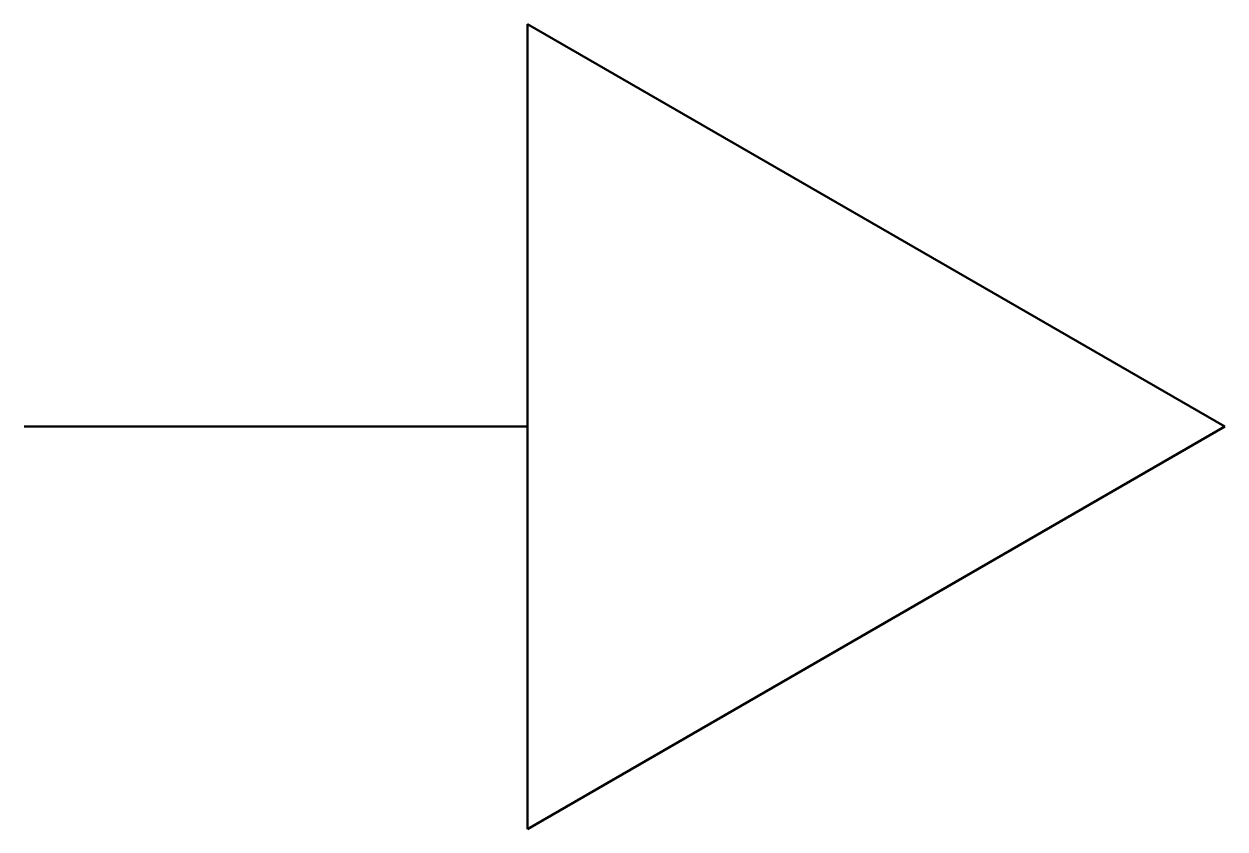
# Model space of a CAD drawing. Header units: millimetres. Extents: x 193.6 to 199.56, y -49.44 to -45.44.
import ezdxf

# ---------------------------------------------------------------- set-up
doc = ezdxf.new("R2010")
doc.units = ezdxf.units.MM
doc.linetypes.add('K5LT_BASIC', pattern=[0])

msp = doc.modelspace()

# ---------------------------------------------------------------- linework, layer by layer
at = {"color": 1, "linetype": 'K5LT_BASIC', "lineweight": 50}
for p, q in [((196.0969, -45.4373), (196.0969, -49.4373)), ((199.561, -47.4373), (196.0969, -45.4373)), ((193.5969, -47.4373), (196.0969, -47.4373)), ((196.0969, -49.4373), (199.561, -47.4373))]:
    msp.add_line(p, q, dxfattribs=at)

doc.saveas('drawing.dxf')
